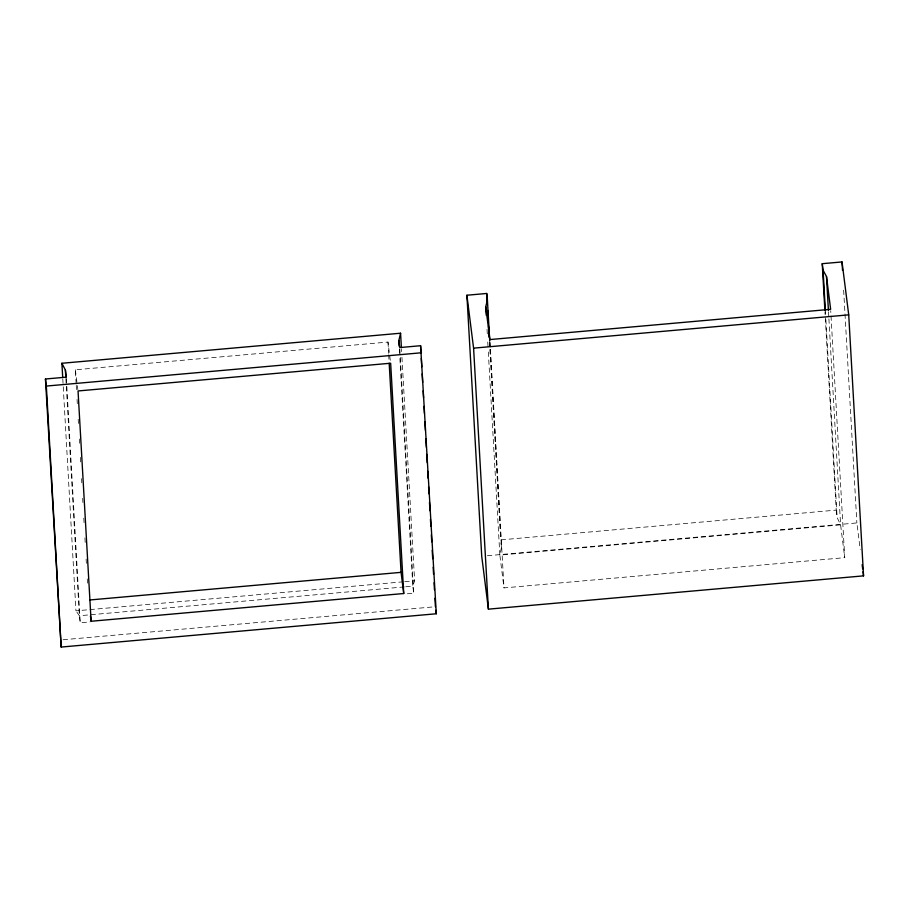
<?xml version="1.0" encoding="UTF-8"?>
<svg xmlns="http://www.w3.org/2000/svg" width="909" height="909" viewBox="0 0 909 909"><rect width="100%" height="100%" fill="white"/><g stroke="black" fill="none" stroke-linecap="round" stroke-linejoin="round"><path stroke-width="0.68" stroke-dasharray="4.54 3.41" d="M490.224 349.476L501.461 547.388L499.848 555.092L503.995 587.907L844.745 557.66L830.724 310.742M401.937 357.271L414.629 580.794L412.811 586.157L413.697 593.213L405.221 593.963M76.163 383.928L75.367 369.793L387.984 342.057L390.495 361.896M501.461 547.388L500.689 539.889L836.235 510.108L825.213 316.093M487.36 555.729L856.869 522.936L860.209 549.4M62.789 378.837L75.958 610.848L403.346 581.794M404.755 581.669L414.629 580.794M404.335 586.907L79.356 615.745L75.958 610.848M405.744 586.782L412.811 586.157L399.824 357.453M65.88 378.576L79.356 615.745L80.242 622.801L90.127 621.926M63.096 639.754L434.002 606.837M836.235 510.108L837.132 517.596L840.598 524.845L844.745 557.66M75.367 369.793L77.208 384.348M77.367 385.677L77.867 389.643M843.643 290.153L856.869 522.936M828.497 311.787L828.826 317.434M828.906 318.843L840.598 524.845L499.848 555.092L488.144 349.09M825.406 311.208L825.565 314.037M825.883 319.695L837.132 517.596M824.974 311.844L825.133 314.673M490.053 342.386L490.371 348.033M490.451 349.442L503.995 587.907M489.815 342.409L490.144 348.067M489.428 341.625L500.689 539.889M487.031 329.331L487.429 336.387M487.747 342.034L488.065 347.67M401.46 348.783L401.619 351.613M399.835 348.976L400.233 356.033M400.312 357.442L413.697 593.213M399.335 348.976L399.744 356.033M387.984 342.057L388.62 353.351M388.7 354.771L389.109 361.839M76.242 385.336L76.492 389.575M77.049 399.471L77.288 403.71M78.174 419.242L78.413 423.48M79.299 439.024L79.537 443.262M80.344 457.397L80.662 463.045M81.549 478.588L81.787 482.827M82.662 498.371L82.912 502.609M83.787 518.141L84.117 523.8M84.912 537.923L85.23 543.582M86.116 559.115L86.355 563.353M87.241 578.897L87.48 583.135M66.368 378.564L80.242 622.801"/><path stroke-width="1.36" d="M399.176 346.159L398.858 340.511L400.574 333.217L61.903 363.27L62.71 377.428M486.224 315.218L485.747 306.753L487.406 300.004L486.701 293.471L466.896 295.232L481.725 556.228L488.406 609.155L863.55 575.863L848.722 314.855L842.041 261.94L822.247 263.69L824.895 310.423M398.858 340.511L399.755 347.568L420.594 345.715L436.309 613.768L61.164 647.06L45.45 379.008L66.289 377.155L65.403 370.099L61.903 363.27M45.45 379.008L46.336 386.064L421.481 352.772M466.896 295.232L473.589 348.147L848.722 314.855M89.855 599.963L401.062 572.352L403.732 593.52L91.116 621.256L90.445 615.972M822.247 263.69L823.077 270.223L826.497 276.518L830.644 309.321L489.883 339.568L485.747 306.753M862.141 564.716L862.675 568.898M863.027 571.681L863.55 575.863M435.865 610.246L436.309 613.768M842.041 261.94L842.518 270.405M826.497 276.518L828.417 310.378M823.077 270.223L825.327 309.799M487.406 300.004L489.735 341M486.701 293.471L487.338 304.799M487.667 310.469L488.303 321.797M488.553 326.047L489.19 337.375M473.589 348.147L488.406 609.155M420.594 345.715L420.992 352.772M421.31 358.407L421.799 366.872M422.196 373.929L422.674 382.394M423.151 390.859L423.56 397.915M424.037 406.38L424.435 413.436M424.923 421.901L425.401 430.366M425.878 438.831L426.355 447.296M426.764 454.352L427.241 462.817M427.719 471.282L428.128 478.327M428.605 486.792L429.003 493.848M429.48 502.313L429.968 510.778M430.446 519.244L430.843 526.3M431.332 534.765L431.73 541.821M432.207 550.286L432.695 558.751M433.173 567.216L433.57 574.272M434.048 582.737L434.457 589.782M434.934 598.247L435.411 606.712M400.574 333.217L401.38 347.363M403.732 593.52L390.654 363.225L78.038 390.961L91.116 621.256M389.188 363.248L401.062 572.352M65.403 370.099L65.8 377.155M46.336 386.064L61.164 647.06"/></g></svg>
